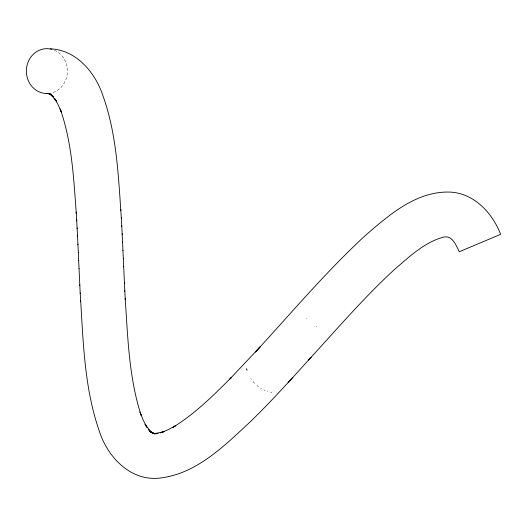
<?xml version="1.0" encoding="UTF-8"?>
<svg xmlns="http://www.w3.org/2000/svg" width="527" height="527" viewBox="0 0 527 527"><rect width="100%" height="100%" fill="white"/><g stroke="black" fill="none" stroke-linecap="round" stroke-linejoin="round"><path stroke-width="0.4" stroke-dasharray="2.63 1.98" d="M267.242 391.245L267.729 391.396M264.337 390.112L265.305 390.52M264.099 390.006L263.737 389.835M261.754 388.814L261.412 388.616M260.964 388.353L260.628 388.149M306.51 318.025L306.951 318.301M258.507 386.706L256.84 385.389M254.594 383.281L253.072 381.594M316.108 326.206L316.444 326.628M251.504 379.552L251.346 379.328M251.043 378.873L250.819 378.531M54.446 50.23A22.444 20.54 90 0 1 67.357 72.917A22.444 20.54 90 0 1 51.264 93.022"/><path stroke-width="0.79" d="M290.206 380.184L288.157 382.411L292.854 377.332M46.89 93.542L49.782 93.687M50.487 48.833C76.764 49.993 95.644 73.042 103.213 96.461C117.007 135.525 118.47 177.513 121.348 218.461M271.346 392.345L271.01 392.272M48.794 93.747L51.455 94.465L47.621 93.266L52.621 95.571L48.991 93.51L53.602 96.988L50.493 94.142L56.718 101.592L54.419 98.239L58.141 104.728L61.475 112.343L60.17 108.898C72.028 142.323 73.655 178.225 76.29 213.277L76.224 212.098L76.738 220.971M246.965 370.033L247.064 370.369M246.84 369.592L246.748 369.269M246.583 368.637L246.662 368.946M120.821 209.397L120.887 210.576M121.296 217.46L121.783 226.412M76.685 219.97L77.166 228.764M80.19 292.933C83.174 338.973 83.879 386.258 99.036 430.322C106.869 455.815 129.102 480.334 157.777 478.266C195.51 475.005 224.12 446.026 250.43 421.646C271.609 401.113 291.293 379.137 311.075 357.28L308.46 360.099C336.944 329.158 364.328 297.063 395.421 268.638C409.907 256.267 424.663 242.203 443.517 237.124C452.232 234.871 456.25 245.536 459.267 251.735L500.65 234.357C492.488 213.251 474.57 193.613 450.75 192.124C416.982 190.543 389.315 214.713 365.356 235.49C326.048 271.734 291.576 312.728 255.397 351.996L260.094 346.918L229.877 378.979L231.057 377.754C213.119 395.77 194.806 413.912 173.001 427.265L175.84 425.599L167.909 429.834L160.465 432.832L164.095 431.672L154.009 433.767L158.113 433.405L152.83 433.286L156.308 433.807L151.453 432.608L154.786 433.892L149.714 431.257L153.199 433.537L148.535 429.643L151.289 432.463L145.037 424.281L146.947 427.305L143.258 420.263L139.991 412.14L141.111 415.223C128.957 377.655 127.817 337.715 125.215 298.631L125.248 299.461L124.807 290.726M121.737 225.596L122.192 234.423M77.12 227.941L77.568 236.643M122.152 233.784L122.58 242.473M124.425 282.762L124.833 291.372M77.535 236.004L77.95 244.587M79.794 284.87L80.209 293.579M122.554 242.012L122.956 250.536M122.936 250.266L123.318 258.612M123.687 266.688L124.438 283.23M77.924 244.133L78.325 252.585M78.306 252.314L78.688 260.628M79.05 268.704L79.814 285.338M123.311 258.526L123.68 266.787M78.681 260.542L79.05 268.796M80.598 300.97L80.631 301.8M48.734 93.45A22.444 20.54 90 0 1 26.416 69.34A22.444 20.54 90 0 1 51.903 49.334"/></g></svg>
